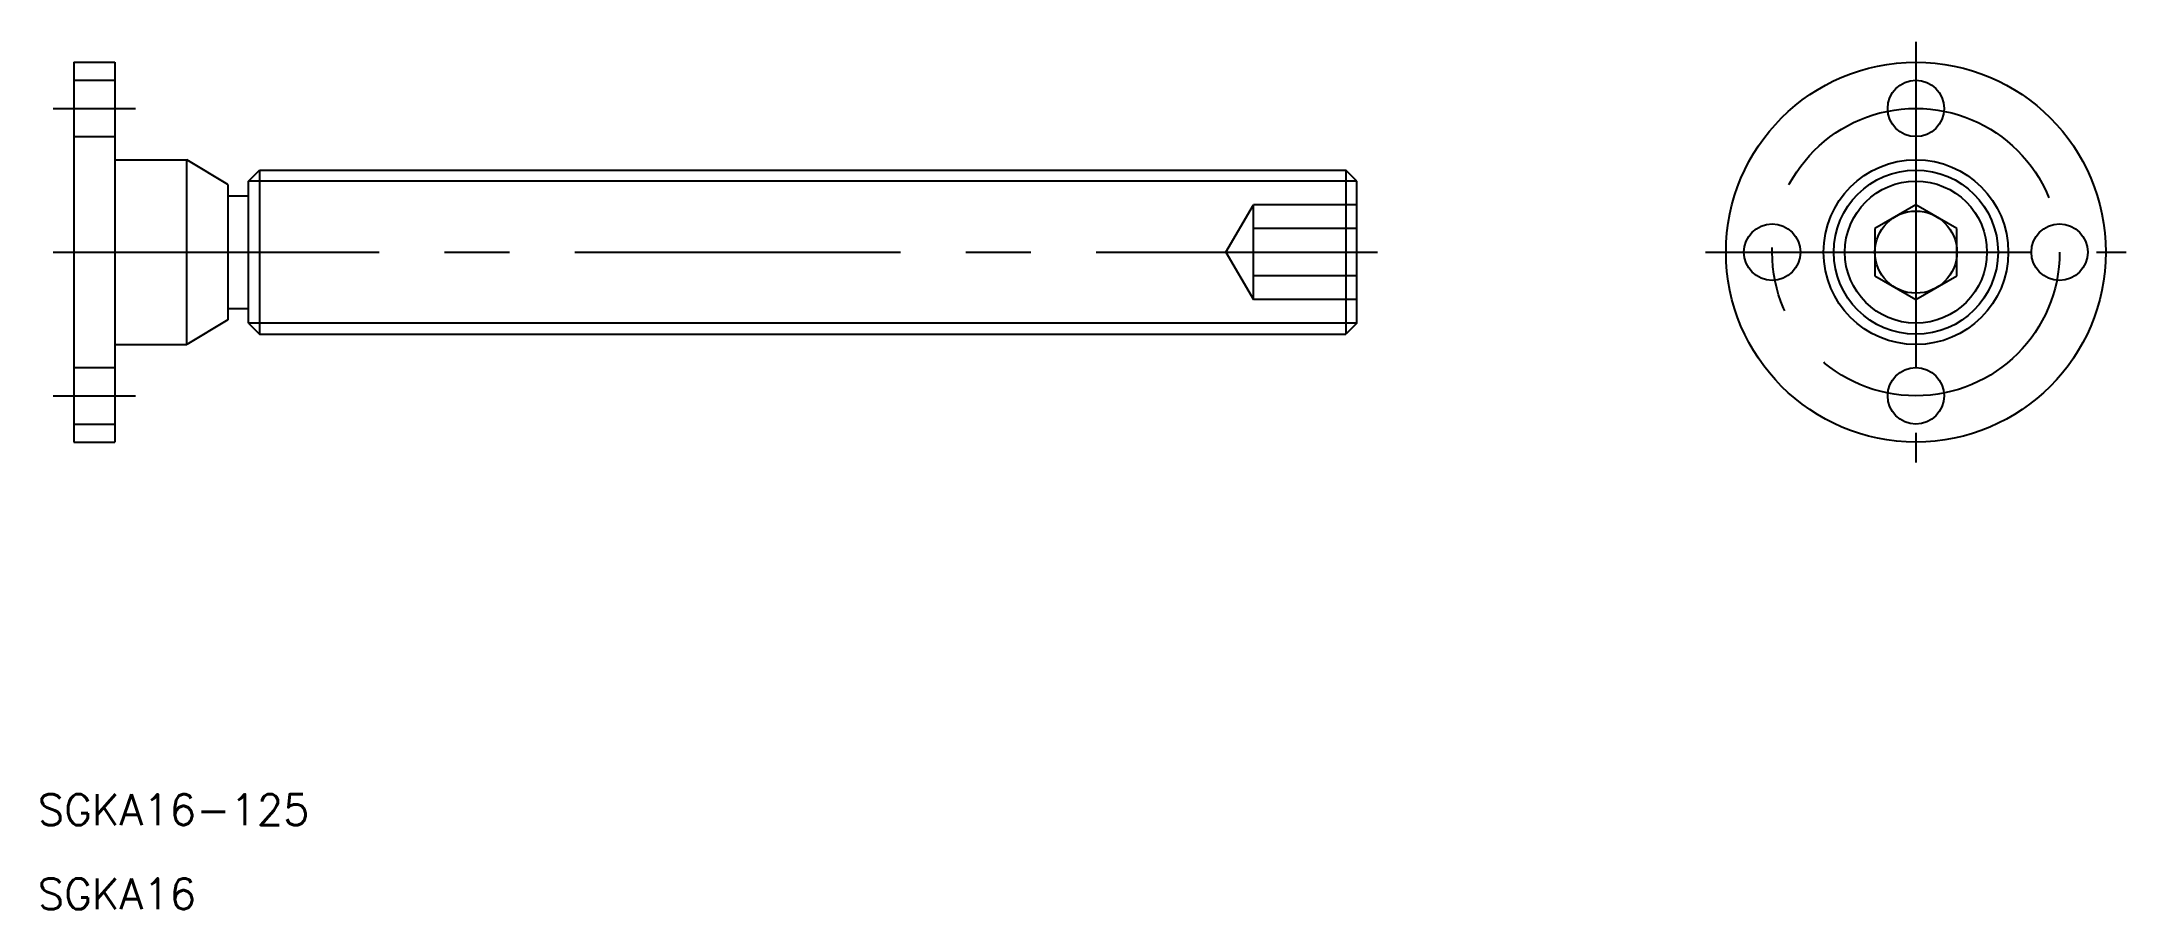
# Model space of a CAD drawing. Extents: x -183 to 20, y -64 to 20.
import ezdxf

# ---------------------------------------------------------------- set-up
doc = ezdxf.new("R2010")
doc.units = 0
doc.linetypes.add('CENTER', pattern=[50.8, 31.75, -6.35, 6.35, -6.35])
doc.linetypes.add('DASHED', pattern=[19.05, 12.7, -6.35])
doc.layers.get('0').update_dxf_attribs({"linetype": 'CONTINUOUS'})
doc.layers.add('CENTER', color=1, linetype='CENTER')
doc.styles.get("Standard").update_dxf_attribs({"font": 'txt.shx', "height": 3, "bigfont": 'bigfont.shx'})

msp = doc.modelspace()

# ---------------------------------------------------------------- linework, layer by layer
at = {"color": 7, "linetype": 'CONTINUOUS'}
for p, q in [((-179.47, 18.5), (-175.47, 18.5)), ((-179.47, 18.5), (-179.47, -18.5)), ((-175.47, 18.5), (-175.47, -18.5)), ((-175.47, 9), (-168.47, 9)), ((-168.47, -9), (-168.47, 9)), ((-168.47, -9), (-168.47, 9)), ((-164.47, 6.6), (-168.47, 9)), ((-164.47, 6.6), (-164.47, -6.6)), ((-162.47, 6.92), (-161.39, 8)), ((-162.47, -6.92), (-162.47, 6.92)), ((-161.39, 8), (-55.55, 8)), ((-161.39, 8), (-161.39, -8)), ((-55.55, 8), (-55.55, -8)), ((-54.47, 6.92), (-55.55, 8)), ((-54.47, -6.92), (-54.47, 6.92)), ((-164.47, 5.5), (-162.47, 5.5)), ((0, 4.62), (-4, 2.31)), ((4, 2.31), (0, 4.62)), ((-4, 2.31), (-4, -2.31)), ((4, -2.31), (4, 2.31)), ((-4, -2.31), (0, -4.62)), ((0, -4.62), (4, -2.31)), ((-164.47, -5.5), (-162.47, -5.5)), ((-164.47, -6.6), (-168.47, -9)), ((-162.47, -6.92), (-161.39, -8)), ((-162.39, -7), (-161.39, -8)), ((-161.39, -8), (-55.55, -8)), ((-54.47, -6.92), (-55.55, -8)), ((-175.47, -9), (-168.47, -9)), ((-179.47, -18.5), (-175.47, -18.5))]:
    msp.add_line(p, q, dxfattribs=at)
at = {"color": 3, "linetype": 'DASHED'}
for p, q in [((-179.47, 16.75), (-175.47, 16.75)), ((-179.47, 11.25), (-175.47, 11.25)), ((-67.22, 0), (-64.55, 4.62)), ((-64.55, -4.62), (-64.55, 4.62)), ((-54.47, 4.62), (-64.55, 4.62)), ((-54.47, 2.31), (-64.55, 2.31)), ((-67.22, 0), (-64.55, -4.62)), ((-54.47, -2.31), (-64.55, -2.31)), ((-54.47, -4.62), (-64.55, -4.62)), ((-179.47, -11.25), (-175.47, -11.25)), ((-179.47, -16.75), (-175.47, -16.75))]:
    msp.add_line(p, q, dxfattribs=at)
at = {"color": 3, "linetype": 'CONTINUOUS'}
for p, q in [((-54.47, 6.92), (-162.47, 6.92)), ((-54.47, -6.92), (-162.47, -6.92))]:
    msp.add_line(p, q, dxfattribs=at)
at = {"color": 7, "linetype": 'CONTINUOUS'}
for centre, radius in [((0, 0), 18.5), ((0, 14), 2.75), ((0, 0), 9), ((0, 0), 8), ((-14, 0), 2.75), ((0, 0), 4), ((14, 0), 2.75), ((0, -14), 2.75)]:
    msp.add_circle(centre, radius, dxfattribs=at)
at = {"color": 3, "linetype": 'CONTINUOUS'}
msp.add_circle((0, 0), 6.92, dxfattribs=at)
at = {"layer": 'CENTER', "color": 1, "linetype": 'CENTER'}
for p, q in [((0, 20.5), (0, -20.5)), ((-181.47, 14), (-173.47, 14)), ((-181.47, 0), (-52.47, 0)), ((-20.5, 0), (20.5, 0)), ((-181.47, -14), (-173.47, -14))]:
    msp.add_line(p, q, dxfattribs=at)
msp.add_circle((0, 0), 14, dxfattribs=at)

# ---------------------------------------------------------------- texts
at = {"color": 7, "linetype": 'CONTINUOUS'}
for s, p in [('SGKA16-125', (-182.99, -55.81)), ('SGKA16', (-182.99, -64.02))]:
    msp.add_text(s, height=3, dxfattribs=at).set_placement(p)

doc.saveas('drawing.dxf')
